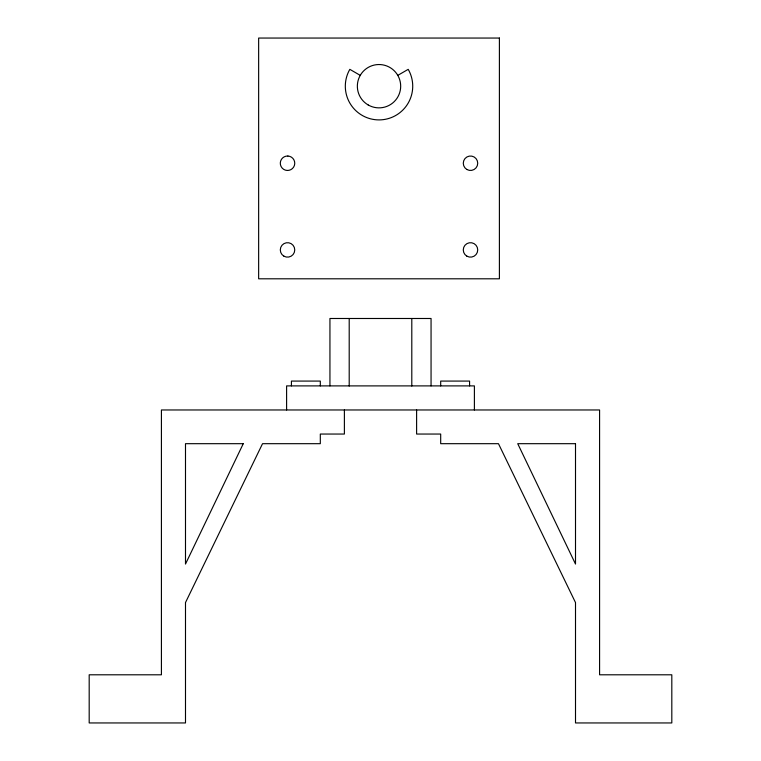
<?xml version="1.0" encoding="UTF-8"?>
<svg xmlns="http://www.w3.org/2000/svg" width="761" height="761" viewBox="0 0 761 761"><rect width="100%" height="100%" fill="white"/><g stroke="black" fill="none" stroke-linecap="round" stroke-linejoin="round"><path stroke-width="1.14" d="M397.784 75.368L408.21 69.346A33.703 33.703 0 0 1 379.016 119.905A33.703 33.703 0 0 1 349.832 69.346L360.248 75.368M474.398 409.97L474.398 385.894L286.602 385.894L286.602 409.97M469.575 385.894L469.575 381.08L440.686 381.08L440.686 385.894M431.059 385.894L431.059 318.488L329.941 318.488L329.941 385.894M416.609 409.97L416.609 434.046L440.686 434.046L440.686 443.682L498.465 443.682L575.506 602.569L575.506 722.95L671.811 722.95L671.811 674.798L599.582 674.798L599.582 409.97L161.418 409.97L161.418 674.798L89.189 674.798L89.189 722.95L185.494 722.95L185.494 602.569L262.535 443.682L320.314 443.682L320.314 434.046L344.391 434.046L344.391 409.97M411.796 318.488L411.796 386.046M349.204 318.488L349.204 386.046M320.314 385.894L320.314 381.08L291.425 381.08L291.425 385.894M243.273 443.682L185.494 564.053L185.494 443.682L243.273 443.682M287.896 156.024L286.022 156.176A7.22 7.22 0 0 0 280.314 162.873L280.467 164.756A7.22 7.22 0 0 0 287.163 170.454L289.047 170.302A7.22 7.22 0 0 0 294.745 163.605L294.593 161.732A7.22 7.22 0 0 0 287.896 156.024M499.397 38.05L258.645 38.05L258.645 278.802L499.397 278.802L499.397 38.05M575.506 443.682L517.727 443.682L575.506 564.053L575.506 443.682M368.181 104.961A21.669 21.669 0 0 0 400.686 86.202A21.669 21.669 0 0 0 368.181 67.434A21.669 21.669 0 0 0 368.181 104.961M283.92 256.172A7.22 7.22 0 0 0 294.754 249.912A7.22 7.22 0 0 0 283.92 243.653A7.22 7.22 0 0 0 283.92 256.172M466.893 256.172A7.22 7.22 0 0 0 477.727 249.912A7.22 7.22 0 0 0 466.893 243.653A7.22 7.22 0 0 0 466.893 256.172M466.893 169.494A7.22 7.22 0 0 0 477.727 163.244A7.22 7.22 0 0 0 466.893 156.985A7.22 7.22 0 0 0 466.893 169.494"/></g></svg>
